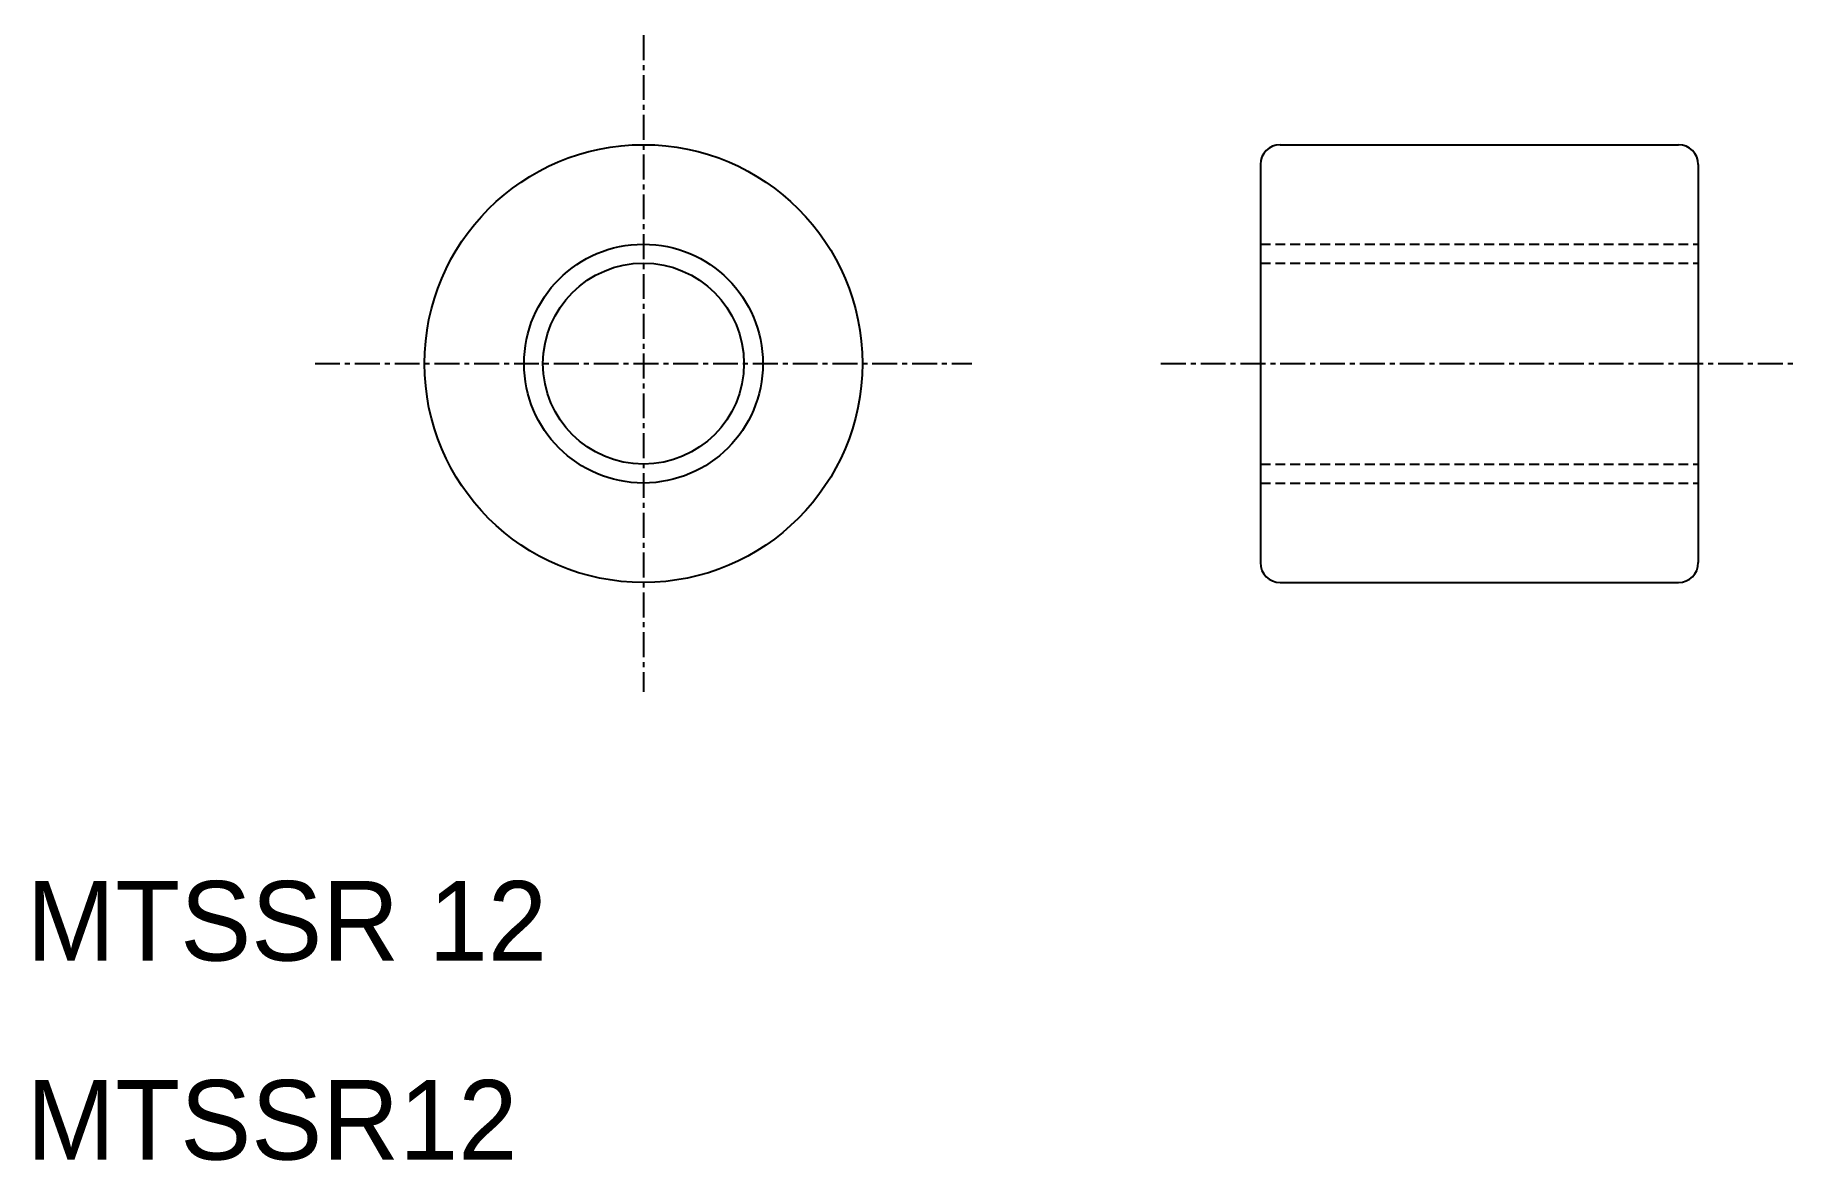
# Model space of a CAD drawing. Extents: x 10.4 to 99, y 9.9 to 66.5.
import ezdxf

# ---------------------------------------------------------------- set-up
doc = ezdxf.new("R2010")
doc.units = 0
doc.linetypes.add('CENTER', pattern=[2, 1.25, -0.25, 0.25, -0.25])
doc.linetypes.add('DASHED', pattern=[0.75, 0.5, -0.25])
doc.layers.get('0').update_dxf_attribs({"linetype": 'CONTINUOUS'})
doc.layers.add('CENTER', color=1, linetype='CENTER')

msp = doc.modelspace()

# ---------------------------------------------------------------- linework, layer by layer
at = {"color": 7, "linetype": 'CONTINUOUS'}
for p, q in [((73, 61), (93, 61)), ((72, 60), (72, 40)), ((94, 60), (94, 40)), ((73, 39), (93, 39))]:
    msp.add_line(p, q, dxfattribs=at)
at = {"color": 3, "linetype": 'DASHED'}
for p, q in [((72, 56), (94, 56)), ((72, 55.05), (94, 55.05)), ((72, 44.95), (94, 44.95)), ((72, 44), (94, 44))]:
    msp.add_line(p, q, dxfattribs=at)
at = {"color": 7, "linetype": 'CONTINUOUS'}
for radius in [11, 5.05]:
    msp.add_circle((41, 50), radius, dxfattribs=at)
at = {"color": 3, "linetype": 'CONTINUOUS'}
msp.add_circle((41, 50), 6, dxfattribs=at)
at = {"color": 7, "linetype": 'CONTINUOUS'}
for centre, start, end in [((73, 60), 90, 180), ((93, 60), 0, 90), ((73, 40), 180, 270), ((93, 40), 270, 0)]:
    msp.add_arc(centre, 1, start, end, dxfattribs=at)
at = {"layer": 'CENTER', "color": 1, "linetype": 'CENTER'}
for p, q in [((41, 66.5), (41, 33.5)), ((24.5, 50), (57.5, 50)), ((67, 50), (99, 50))]:
    msp.add_line(p, q, dxfattribs=at)

# ---------------------------------------------------------------- texts
at = {"color": 7, "linetype": 'CONTINUOUS'}
for s, p in [('MTSSR 12', (10, 20)), ('MTSSR12', (10, 10))]:
    msp.add_text(s, height=4, dxfattribs=at).set_placement(p)

doc.saveas('drawing.dxf')
